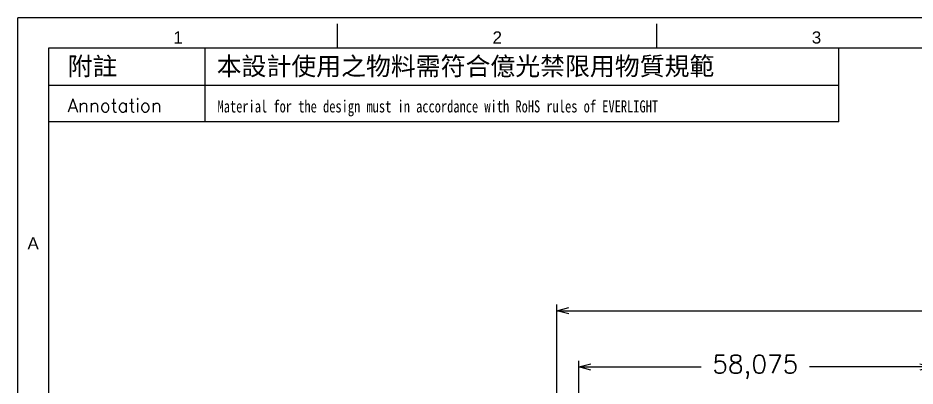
# Model space of a CAD drawing. Header units: millimetres. Extents: x -992 to 1678, y 98 to 1000.
# Drawn here: x -991.9 to -844.4, y 939.6 to 1000.3 of the extents above; entities that cross this region are included whole.
import ezdxf

# ---------------------------------------------------------------- set-up
doc = ezdxf.new("R2010")
doc.units = ezdxf.units.MM
doc.header["$PDMODE"] = 3
doc.header["$PDSIZE"] = -1
doc.layers.get('DEFPOINTS').update_dxf_attribs({"color": 10})
doc.layers.add('3', color=3, linetype='Continuous')
doc.layers.add('DIM', color=7, linetype='Continuous')
doc.styles.add('SIMPLEX', font='simplex')
doc.styles.add('SLDTEXTSTYLE0', font='TXT', dxfattribs={"width": 0.75})
doc.styles.get("Standard").update_dxf_attribs({"font": 'txt.shx', "bigfont": 'chineset.shx'})
doc.styles.add('STYLE3', font='arial.ttf')
doc.dimstyles.new('ISO-25', dxfattribs={"dimtxt": 2.5, "dimasz": 2.5, "dimexe": 1.25, "dimexo": 0.625, "dimtad": 1, "dimtxsty": 'Standard', "dimcen": 2.5, "dimadec": 0, "dimazin": 0, "dimtfac": 1, "dimtmove": 0, "dimatfit": 3, "dimfxl": 0, "dimarcsym": 0})

# ---------------------------------------------------------------- blocks, each defined once
blk = doc.blocks.new('_OPEN30')
at = {"color": 0, "linetype": 'ByBlock'}
for p, q in [((-1, 0.268), (0, 0)), ((0, 0), (-1, -0.268)), ((0, 0), (-1, 0))]:
    blk.add_line(p, q, dxfattribs=at)
blk = doc.blocks.new('*D2')
at = {"layer": 'DEFPOINTS', "color": 0}
for p in [(-656.55, 952.06), (-903.35, 916.62), (-656.55, 916.62)]:
    blk.add_point(p, dxfattribs=at)
at = {"layer": 'DIM', "color": 0, "lineweight": -2}
for p, q in [((-903.35, 917.62), (-903.35, 953.06)), ((-656.55, 917.62), (-656.55, 953.06)), ((-901.35, 952.06), (-787.45, 952.06)), ((-658.55, 952.06), (-772.45, 952.06))]:
    blk.add_line(p, q, dxfattribs=at)
at = {"layer": 'DIM', "color": 0, "lineweight": -2, "xscale": 2, "yscale": 2, "zscale": 2, "rotation": 180}
blk.add_blockref('_OPEN30', (-903.35, 952.06), dxfattribs=at)
at = {"layer": 'DIM', "color": 0, "lineweight": -2, "xscale": 2, "yscale": 2, "zscale": 2}
blk.add_blockref('_OPEN30', (-656.55, 952.06), dxfattribs=at)
at = {"layer": 'DIM', "color": 0, "insert": (-779.95, 952.06), "char_height": 3, "attachment_point": 5, "style": 'SIMPLEX'}
blk.add_mtext('246,8', dxfattribs=at)
blk = doc.blocks.new('*D5')
at = {"layer": 'DEFPOINTS', "color": 0}
for p in [(-899.72, 942.8), (-841.65, 920.12), (-899.72, 858.42)]:
    blk.add_point(p, dxfattribs=at)
at = {"layer": 'DIM', "color": 0, "lineweight": -2}
for p, q in [((-899.72, 859.42), (-899.72, 943.8)), ((-897.72, 942.8), (-879.61, 942.8)), ((-843.65, 942.8), (-861.76, 942.8)), ((-841.65, 921.12), (-841.65, 943.8))]:
    blk.add_line(p, q, dxfattribs=at)
at = {"layer": 'DIM', "color": 0, "lineweight": -2, "xscale": 2, "yscale": 2, "zscale": 2, "rotation": 180}
blk.add_blockref('_OPEN30', (-899.72, 942.8), dxfattribs=at)
at = {"layer": 'DIM', "color": 0, "lineweight": -2, "xscale": 2, "yscale": 2, "zscale": 2}
blk.add_blockref('_OPEN30', (-841.65, 942.8), dxfattribs=at)
at = {"layer": 'DIM', "color": 0, "insert": (-870.69, 942.8), "char_height": 3, "attachment_point": 5, "style": 'SIMPLEX'}
blk.add_mtext('58,075', dxfattribs=at)

msp = doc.modelspace()

# ---------------------------------------------------------------- linework, layer by layer
at = {"layer": '3', "color": 0}
for p, q in [((-571.9486804, 1000.25364879), (-991.9486804, 1000.25364879)), ((-571.9486804, 1000.25364879), (-991.9486804, 1000.25364879)), ((-991.9486804, 926.00364879), (-991.9486804, 1000.25364879)), ((-939.4486804, 999.25364879), (-939.4486804, 995.25364879)), ((-886.9486804, 999.25364879), (-886.9486804, 995.25364879)), ((-986.9486804, 995.25364879), (-986.9486804, 708.25364879)), ((-576.9486804, 995.25364879), (-986.9486804, 995.25364879)), ((-961.14590277, 983.13714133), (-961.14590277, 995.25364879)), ((-856.9486804, 983.13714133), (-856.9486804, 995.25364879)), ((-856.9486804, 989.13714133), (-986.9486804, 989.13714133)), ((-856.9486804, 983.13714133), (-986.9486804, 983.13714133))]:
    msp.add_line(p, q, dxfattribs=at)

# ---------------------------------------------------------------- texts
at = {"layer": '3', "color": 0, "style": 'STYLE3'}
for s, height, p in [('1', 2, (-966.40300714, 996.03732547)), ('2', 2, (-913.90300714, 996.03732547)), ('3', 2, (-861.40300714, 996.03732547)), ('附註', 3, (-983.76725272, 990.80883619)), ('本設計使用之物料需符合億光禁限用物質規範', 3, (-959.27054324, 990.80883619)), ('A', 2, (-990.38196423, 962.15277459))]:
    msp.add_text(s, height=height, dxfattribs=at).set_placement(p)
at = {"layer": '3', "color": 0}
msp.add_text('Annotation', height=2.2, dxfattribs=at).set_placement((-983.76725272, 984.73732307))
at = {"layer": '3', "color": 0, "style": 'SLDTEXTSTYLE0', "width": 0.75}
msp.add_text('Material for the design must in accordance with RoHS rules of EVERLIGHT', height=2, dxfattribs=at).set_placement((-959.12542543, 984.69232873))

# ---------------------------------------------------------------- dimensions: what is measured, and where the dimension line sits
at = {"layer": 'DIM'}
for base, p1, p2, picture, middle in [((-656.5486803994, 952.0636081337), (-903.3486803994, 916.6164018862), (-656.5486803994, 916.6164018862), '*D2', (-779.9486803994, 952.0636081337)), ((-899.7236803994, 942.7969729261), (-841.6486803994, 920.1164018862), (-899.7236803994, 858.4164018862), '*D5', (-870.6861803994, 942.7969729261))]:
    dim = msp.add_linear_dim(base=base, p1=p1, p2=p2, dimstyle='ISO-25', override={"dimtxt": 3, "dimasz": 2, "dimexe": 1, "dimexo": 1, "dimgap": 1.5, "dimtad": 0, "dimdec": 8, "dimtxsty": 'SIMPLEX', "dimblk1": 'OPEN30', "dimblk2": 'OPEN30', "dimsah": 1, "dimtp": 0.05, "dimtm": 0.05, "dimtfac": 0.5, "dimtdec": 8}, dxfattribs=at)
    dim.commit()
    dim.dimension.update_dxf_attribs({"geometry": picture, "text_midpoint": middle})

doc.saveas('drawing.dxf')
